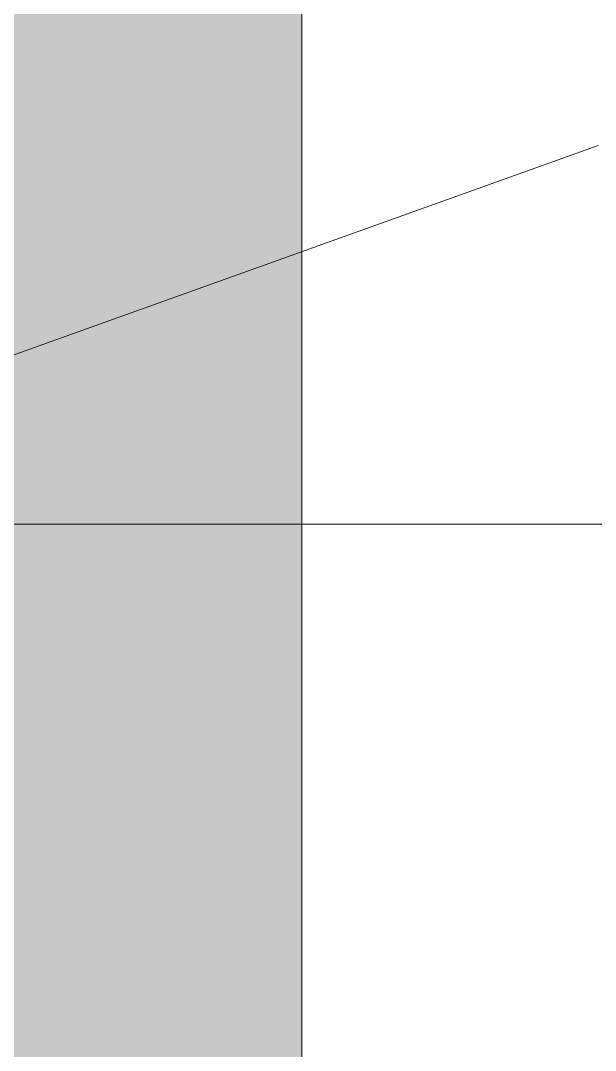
# Model space of a CAD drawing. Header units: inches. Extents: x -4266 to -1814, y 9706 to 12441.
# Drawn here: x -2942.95 to -2940.04, y 9959.13 to 9964.33 of the extents above; entities that cross this region are included whole.
import ezdxf

# ---------------------------------------------------------------- set-up
doc = ezdxf.new("R2010")
doc.units = ezdxf.units.IN
doc.header["$MEASUREMENT"] = 0
for name, color, linetype, lineweight in [('0-1', 7, 'Continuous', 5), ('0-3', 7, 'Continuous', 9), ('A-DETL-GENF-2', 253, 'Continuous', 9), ('A-WALL-3', 10, 'Continuous', 13), ('A-WALL-4', 254, 'Continuous', 5)]:
    doc.layers.add(name, color=color, linetype=linetype, lineweight=lineweight)

# ---------------------------------------------------------------- blocks, each defined once
blk = doc.blocks.new('gold flame spirea 26749 - gold flame spirea 26749-V185-FLOOR PLAN - 1ST FLOOR')
at = {"layer": 'A-DETL-GENF-2'}
for p, q in [((-7.0996, 0), (-6.9934, 0)), ((-6.9934, 0), (-6.7934, 0)), ((-6.7934, 0), (-6.5582, 0)), ((-6.5582, 0), (-6.3681, 0)), ((-6.3681, 0), (-6.2085, 0)), ((-6.2085, 0), (-6.0649, 0)), ((-6.0649, 0), (-5.9227, 0)), ((-5.9227, 0), (-5.7671, 0)), ((-5.7671, 0), (-5.5836, 0)), ((6.375, 0), (-5.625, 0)), ((-5.5836, 0), (-5.5481, 0)), ((-5.5481, 0), (-5.5218, 0)), ((-5.5218, 0), (-5.5025, 0)), ((-5.5025, 0), (-5.4607, 0)), ((-5.4607, 0), (-5.444, 0)), ((-5.444, 0), (-5.2123, 0)), ((-5.2123, 0), (-5.0513, 0)), ((-5.0513, 0), (-4.913, 0)), ((-4.913, 0), (-4.7497, 0)), ((-4.7497, 0), (-4.5132, 0)), ((-4.5132, 0), (-4.1558, 0)), ((-4.1558, 0), (-3.6293, 0))]:
    blk.add_line(p, q, dxfattribs=at)
blk = doc.blocks.new('switchgrass 26764 - switchgrass 26764-V166-FLOOR PLAN - 1ST FLOOR')
at = {"layer": 'A-DETL-GENF-2'}
blk.add_line((4.1274, -17.537), (7.9178, -16.1807), dxfattribs=at)
blk = doc.blocks.new('CTR - 1st Phase - Shell_rvt-1-FLOOR PLAN - 1ST FLOOR')
at = {"layer": 'A-WALL-4'}
blk.add_hatch(color=256, dxfattribs=at).paths.add_polyline_path([(-2941.5237, 9939.1894), (-2941.5237, 10009.0894), (-2945.7737, 10009.0894), (-2945.7737, 9939.1894)], flags=0)
at = {"layer": 'A-WALL-3'}
blk.add_line((-2941.5237, 10009.0894), (-2941.5237, 9943.4394), dxfattribs=at)
at = {"layer": '0-3'}
blk.add_blockref('gold flame spirea 26749 - gold flame spirea 26749-V185-FLOOR PLAN - 1ST FLOOR', (-2935.8987, 9961.7894), dxfattribs=at)
at = {"layer": '0-3', "rotation": 180}
blk.add_blockref('switchgrass 26764 - switchgrass 26764-V166-FLOOR PLAN - 1ST FLOOR', (-2935.8987, 9946.1644), dxfattribs=at)

msp = doc.modelspace()

# ---------------------------------------------------------------- block references
at = {"layer": '0-1'}
msp.add_blockref('CTR - 1st Phase - Shell_rvt-1-FLOOR PLAN - 1ST FLOOR', (0, 0), dxfattribs=at)

doc.saveas('drawing.dxf')
